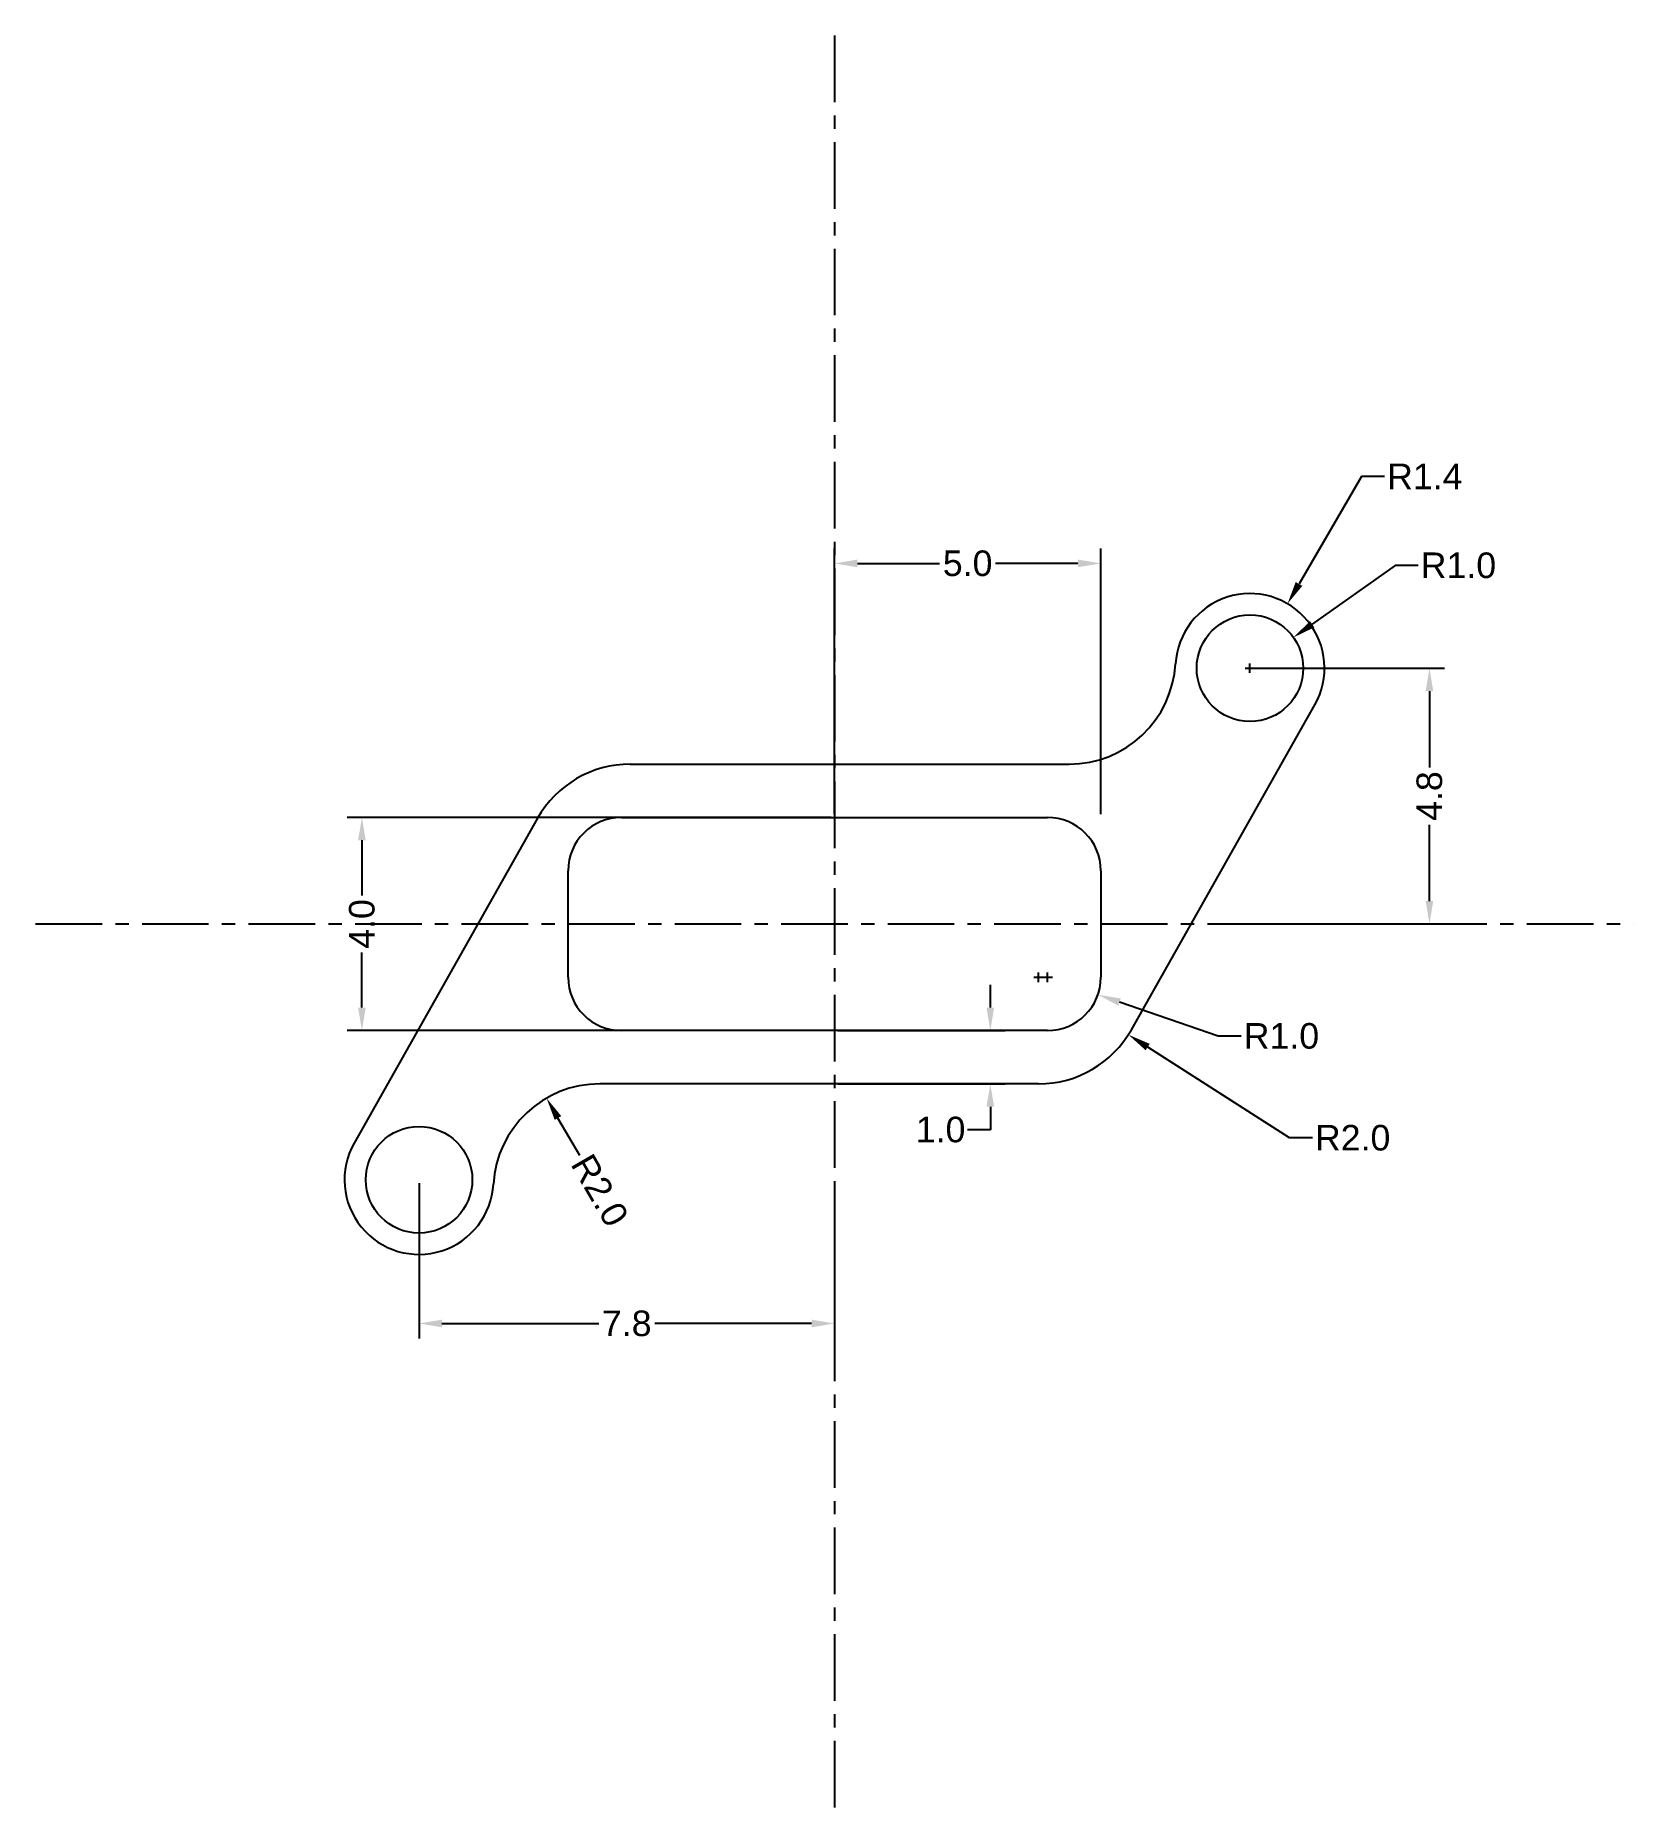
# Model space of a CAD drawing. Header units: millimetres. Extents: x 124.9 to 154.9, y 170.6 to 203.9.
import ezdxf

# ---------------------------------------------------------------- set-up
doc = ezdxf.new("R2010")
doc.units = ezdxf.units.MM
doc.header["$MEASUREMENT"] = 0
doc.linetypes.add('CENTER', pattern=[2, 1.25, -0.25, 0.25, -0.25])
doc.styles.get("Standard").update_dxf_attribs({"font": 'arial.ttf'})
doc.dimstyles.get("Standard").update_dxf_attribs({"dimtxt": 0.48, "dimasz": 0.43, "dimexe": 0.28, "dimexo": 0.0625, "dimgap": 0.09, "dimtad": 0, "dimtoh": 1, "dimdec": 1, "dimzin": 0, "dimdsep": 46, "dimtxsty": 'Standard', "dimcen": 0.09, "dimadec": 0, "dimazin": 0, "dimtfac": 1, "dimtdec": 1, "dimtofl": 0, "dimtmove": 0, "dimatfit": 3, "dimfxl": 1, "dimtolj": 1, "dimtzin": 0, "dimarcsym": 0})

# ---------------------------------------------------------------- blocks, each defined once
blk = doc.blocks.new('*D6')
at = {"color": 0, "lineweight": -2, "transparency": 16777216}
for p, q in [((147.77, 192.05), (151.357, 192.05)), ((151.077, 191.62), (151.077, 190.187)), ((151.077, 187.68), (151.077, 189.113)), ((147.77, 187.25), (151.357, 187.25))]:
    blk.add_line(p, q, dxfattribs=at)
at = {"color": 0, "transparency": 16777216}
for points in [[(151.006, 191.62), (151.149, 191.62), (151.077, 192.05)], [(151.006, 187.68), (151.149, 187.68), (151.077, 187.25)]]:
    blk.add_solid(points, dxfattribs=at)
at = {"layer": 'Defpoints', "color": 0, "transparency": 16777216}
for p in [(147.707, 192.05), (147.707, 187.25), (151.077, 187.25)]:
    blk.add_point(p, dxfattribs=at)
at = {"color": 0, "transparency": 16777216, "insert": (151.077, 189.65), "char_height": 0.48, "attachment_point": 5, "rotation": 90}
blk.add_mtext('\\A1;4.8', dxfattribs=at)
blk = doc.blocks.new('*D7')
at = {"color": 0, "lineweight": -2, "transparency": 16777216}
for p, q in [((139.907, 189.312), (139.907, 194.296)), ((144.907, 189.312), (144.907, 194.296)), ((140.337, 194.016), (141.881, 194.016)), ((144.477, 194.016), (142.933, 194.016))]:
    blk.add_line(p, q, dxfattribs=at)
at = {"color": 0, "transparency": 16777216}
for points in [[(140.337, 194.088), (140.337, 193.944), (139.907, 194.016)], [(144.477, 194.088), (144.477, 193.944), (144.907, 194.016)]]:
    blk.add_solid(points, dxfattribs=at)
at = {"layer": 'Defpoints', "color": 0, "transparency": 16777216}
for p in [(144.907, 194.016), (139.907, 189.25), (144.907, 189.25)]:
    blk.add_point(p, dxfattribs=at)
at = {"color": 0, "transparency": 16777216, "insert": (142.407, 194.016), "char_height": 0.48, "attachment_point": 5}
blk.add_mtext('\\A1;5.0', dxfattribs=at)
blk = doc.blocks.new('*D8')
at = {"color": 0, "lineweight": -2, "transparency": 16777216}
for p, q in [((132.107, 182.387), (132.107, 179.473)), ((139.907, 182.387), (139.907, 179.473)), ((132.537, 179.753), (135.482, 179.753)), ((139.477, 179.753), (136.533, 179.753))]:
    blk.add_line(p, q, dxfattribs=at)
at = {"color": 0, "transparency": 16777216}
for points in [[(132.537, 179.825), (132.537, 179.681), (132.107, 179.753)], [(139.477, 179.825), (139.477, 179.681), (139.907, 179.753)]]:
    blk.add_solid(points, dxfattribs=at)
at = {"layer": 'Defpoints', "color": 0, "transparency": 16777216}
for p in [(132.107, 182.45), (139.907, 182.45), (139.907, 179.753)]:
    blk.add_point(p, dxfattribs=at)
at = {"color": 0, "transparency": 16777216, "insert": (136.007, 179.753), "char_height": 0.48, "attachment_point": 5}
blk.add_mtext('\\A1;7.8', dxfattribs=at)
blk = doc.blocks.new('*D9')
at = {"color": 0, "lineweight": -2, "transparency": 16777216}
for p, q in [((142.833, 185.68), (142.833, 186.11)), ((139.97, 185.25), (143.113, 185.25)), ((139.97, 184.25), (143.113, 184.25)), ((142.833, 183.82), (142.833, 183.39)), ((142.833, 183.39), (142.403, 183.39))]:
    blk.add_line(p, q, dxfattribs=at)
at = {"color": 0, "transparency": 16777216}
for points in [[(142.761, 185.68), (142.904, 185.68), (142.833, 185.25)], [(142.761, 183.82), (142.904, 183.82), (142.833, 184.25)]]:
    blk.add_solid(points, dxfattribs=at)
at = {"layer": 'Defpoints', "color": 0, "transparency": 16777216}
for p in [(139.907, 185.25), (139.907, 184.25), (142.833, 184.25)]:
    blk.add_point(p, dxfattribs=at)
at = {"color": 0, "transparency": 16777216, "insert": (141.899, 183.39), "char_height": 0.48, "attachment_point": 5}
blk.add_mtext('\\A1;1.0', dxfattribs=at)
blk = doc.blocks.new('*D10')
at = {"color": 0, "lineweight": -2, "transparency": 16777216}
for p, q in [((139.845, 189.25), (130.755, 189.25)), ((131.035, 188.82), (131.035, 187.785)), ((131.035, 185.68), (131.035, 186.714)), ((139.845, 185.25), (130.755, 185.25))]:
    blk.add_line(p, q, dxfattribs=at)
at = {"color": 0, "transparency": 16777216}
for points in [[(130.963, 188.82), (131.106, 188.82), (131.035, 189.25)], [(130.963, 185.68), (131.106, 185.68), (131.035, 185.25)]]:
    blk.add_solid(points, dxfattribs=at)
at = {"layer": 'Defpoints', "color": 0, "transparency": 16777216}
for p in [(131.035, 189.25), (139.907, 189.25), (139.907, 185.25)]:
    blk.add_point(p, dxfattribs=at)
at = {"color": 0, "transparency": 16777216, "insert": (131.035, 187.25), "char_height": 0.48, "attachment_point": 5, "rotation": 90}
blk.add_mtext('\\A1;4.0', dxfattribs=at)
blk = doc.blocks.new('*D11')
at = {"color": 0, "lineweight": -2, "transparency": 16777216}
for p, q in [((149.804, 195.649), (148.628, 193.631)), ((150.234, 195.649), (149.804, 195.649)), ((147.707, 191.96), (147.707, 192.14)), ((147.617, 192.05), (147.797, 192.05))]:
    blk.add_line(p, q, dxfattribs=at)
at = {"color": 0, "transparency": 16777216}
blk.add_solid([(148.566, 193.667), (148.69, 193.595), (148.412, 193.259)], dxfattribs=at)
at = {"layer": 'Defpoints', "color": 0, "transparency": 16777216}
for p in [(148.412, 193.259), (147.707, 192.05)]:
    blk.add_point(p, dxfattribs=at)
at = {"color": 0, "transparency": 16777216, "insert": (150.99, 195.649), "char_height": 0.48, "attachment_point": 5}
blk.add_mtext('\\A1;R1.4', dxfattribs=at)
blk = doc.blocks.new('*D12')
at = {"color": 0, "lineweight": -2, "transparency": 16777216}
for p, q in [((150.435, 193.978), (148.875, 192.875)), ((150.865, 193.978), (150.435, 193.978)), ((147.707, 191.96), (147.707, 192.14)), ((147.617, 192.05), (147.797, 192.05))]:
    blk.add_line(p, q, dxfattribs=at)
at = {"color": 0, "transparency": 16777216}
blk.add_solid([(148.834, 192.934), (148.916, 192.817), (148.524, 192.627)], dxfattribs=at)
at = {"layer": 'Defpoints', "color": 0, "transparency": 16777216}
for p in [(148.524, 192.627), (147.707, 192.05)]:
    blk.add_point(p, dxfattribs=at)
at = {"color": 0, "transparency": 16777216, "insert": (151.621, 193.978), "char_height": 0.48, "attachment_point": 5}
blk.add_mtext('\\A1;R1.0', dxfattribs=at)
blk = doc.blocks.new('*D13')
at = {"color": 0, "lineweight": -2, "transparency": 16777216}
blk.add_line((135.124, 182.904), (134.716, 183.609), dxfattribs=at)
at = {"color": 0, "transparency": 16777216}
blk.add_solid([(134.778, 183.645), (134.654, 183.574), (134.501, 183.982)], dxfattribs=at)
at = {"layer": 'Defpoints', "color": 0, "transparency": 16777216}
for p in [(134.501, 183.982), (135.501, 182.25)]:
    blk.add_point(p, dxfattribs=at)
at = {"color": 0, "transparency": 16777216, "insert": (135.501, 182.25), "char_height": 0.48, "attachment_point": 5, "rotation": 300}
blk.add_mtext('\\A1;R2.0', dxfattribs=at)
blk = doc.blocks.new('*D16')
at = {"color": 0, "lineweight": -2, "transparency": 16777216}
for p, q in [((143.817, 186.25), (143.997, 186.25)), ((143.907, 186.16), (143.907, 186.34)), ((147.112, 185.147), (145.259, 185.784)), ((147.542, 185.147), (147.112, 185.147))]:
    blk.add_line(p, q, dxfattribs=at)
at = {"color": 0, "transparency": 16777216}
blk.add_solid([(145.283, 185.852), (145.236, 185.716), (144.853, 185.924)], dxfattribs=at)
at = {"layer": 'Defpoints', "color": 0, "transparency": 16777216}
for p in [(143.907, 186.25), (144.853, 185.924)]:
    blk.add_point(p, dxfattribs=at)
at = {"color": 0, "transparency": 16777216, "insert": (148.298, 185.147), "char_height": 0.48, "attachment_point": 5}
blk.add_mtext('\\A1;R1.0', dxfattribs=at)
blk = doc.blocks.new('*D17')
at = {"color": 0, "lineweight": -2, "transparency": 16777216}
for p, q in [((143.65, 186.25), (143.83, 186.25)), ((143.74, 186.16), (143.74, 186.34)), ((148.449, 183.236), (145.787, 184.94)), ((148.879, 183.236), (148.449, 183.236))]:
    blk.add_line(p, q, dxfattribs=at)
at = {"color": 0, "transparency": 16777216}
blk.add_solid([(145.826, 185), (145.748, 184.88), (145.425, 185.172)], dxfattribs=at)
at = {"layer": 'Defpoints', "color": 0, "transparency": 16777216}
for p in [(143.74, 186.25), (145.425, 185.172)]:
    blk.add_point(p, dxfattribs=at)
at = {"color": 0, "transparency": 16777216, "insert": (149.635, 183.236), "char_height": 0.48, "attachment_point": 5}
blk.add_mtext('\\A1;R2.0', dxfattribs=at)

msp = doc.modelspace()

# ---------------------------------------------------------------- linework, layer by layer
at = {"linetype": 'CENTER', "transparency": 33554541}
for p, q in [((139.907, 203.922), (139.907, 170.577)), ((124.907, 187.25), (154.907, 187.25))]:
    msp.add_line(p, q, dxfattribs=at)
at = {"transparency": 33554687}
for p, q in [((145.481, 185.266), (148.926, 191.361)), ((145.481, 185.266), (148.926, 191.361)), ((136.074, 190.25), (139.907, 190.25)), ((139.907, 190.25), (144.313, 190.25)), ((134.333, 189.234), (130.888, 183.139)), ((135.907, 189.25), (139.907, 189.25)), ((139.907, 189.25), (143.907, 189.25)), ((134.907, 186.25), (134.907, 188.25)), ((144.907, 188.25), (144.907, 186.25)), ((143.907, 185.25), (135.907, 185.25)), ((143.74, 184.25), (135.501, 184.25))]:
    msp.add_line(p, q, dxfattribs=at)
for centre in [(147.707, 192.05), (147.707, 192.05), (132.107, 182.45)]:
    msp.add_circle(centre, 1, dxfattribs=at)
for centre, radius, start, end in [((147.707, 192.05), 1.4, 330.5274, 176.6277), ((147.707, 192.05), 1.4, 330.5274, 176.6277), ((144.313, 192.25), 2, 270, 356.6277), ((144.313, 192.25), 2, 270, 356.6277), ((136.074, 188.25), 2, 90, 150.5274), ((135.907, 188.25), 1, 90, 180), ((143.907, 188.25), 1, 0, 90), ((135.907, 186.25), 1, 180, 270), ((143.907, 186.25), 1, 270, 0), ((143.74, 186.25), 2, 270, 330.5274), ((143.74, 186.25), 2, 270, 330.5274), ((135.501, 182.25), 2, 90, 176.6277), ((132.107, 182.45), 1.4, 150.5274, 356.6277)]:
    msp.add_arc(centre, radius, start, end, dxfattribs=at)

# ---------------------------------------------------------------- dimensions: what is measured, and where the dimension line sits
at = {"transparency": 33554526}
for center, mpoint, picture, middle in [((147.707, 192.05), (148.412, 193.259), '*D11', (150.99, 195.649)), ((147.707, 192.05), (148.524, 192.627), '*D12', (151.621, 193.978)), ((143.74, 186.25), (145.425, 185.172), '*D17', (149.635, 183.236)), ((143.907, 186.25), (144.853, 185.924), '*D16', (148.298, 185.147)), ((135.501, 182.25), (134.501, 183.982), '*D13', (135.501, 182.25))]:
    dim = msp.add_radius_dim(center=center, mpoint=mpoint, dimstyle='Standard', dxfattribs=at)
    dim.commit()
    dim.dimension.update_dxf_attribs({"geometry": picture, "text_midpoint": middle, "dimtype": 164})
for base, p1, p2, picture, middle in [((144.907, 194.016), (139.907, 189.25), (144.907, 189.25), '*D7', (142.407, 194.016)), ((139.907, 179.753), (132.107, 182.45), (139.907, 182.45), '*D8', (136.007, 179.753))]:
    dim = msp.add_linear_dim(base=base, p1=p1, p2=p2, dimstyle='Standard', dxfattribs=at)
    dim.commit()
    dim.dimension.update_dxf_attribs({"geometry": picture, "text_midpoint": middle})
for base, p1, p2, picture, middle in [((151.077, 187.25), (147.707, 192.05), (147.707, 187.25), '*D6', (151.077, 189.65)), ((131.035, 189.25), (139.907, 185.25), (139.907, 189.25), '*D10', (131.035, 187.25)), ((142.833, 184.25), (139.907, 185.25), (139.907, 184.25), '*D9', (141.899, 183.39))]:
    dim = msp.add_linear_dim(base=base, p1=p1, p2=p2, angle=90, dimstyle='Standard', dxfattribs=at)
    dim.commit()
    dim.dimension.update_dxf_attribs({"geometry": picture, "text_midpoint": middle})

doc.saveas('drawing.dxf')
